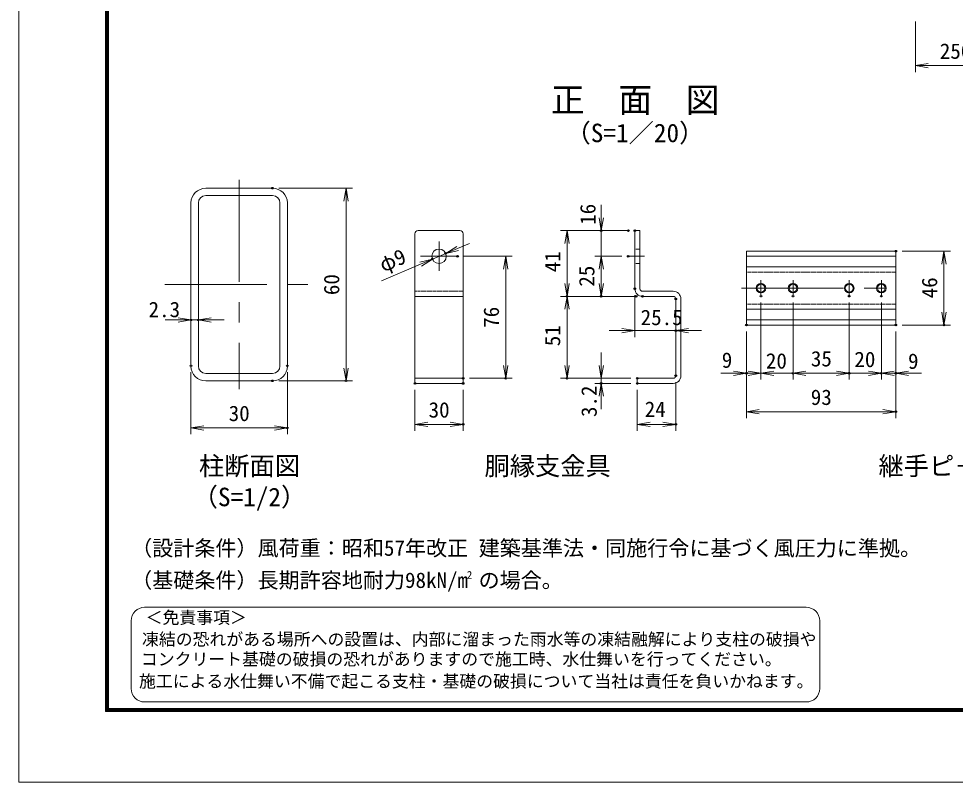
# Model space of a CAD drawing. Units: millimetres, scale not verified, with parts at other scales. Extents: x -4200 to 4200, y -2970 to 2970.
# Drawn here: x -4200 to -1284, y -2970 to -592 of the extents above; entities that cross this region are included whole.
import ezdxf
from ezdxf.enums import TextEntityAlignment as Align

# ---------------------------------------------------------------- set-up
doc = ezdxf.new("R2010")
doc.units = ezdxf.units.MM
doc.header["$LTSCALE"] = 10
doc.header["$PDMODE"] = 32
doc.header["$PDSIZE"] = 5
doc.linetypes.add('USER1', pattern=[50.8, 31.75, -6.35, 6.35, -6.35])
doc.linetypes.add('USER2', pattern=[0.375, 0.25, -0.125])
for name, color, linetype, lineweight in [('0-0_D-STR1', 1, 'Continuous', 18), ('0-1_D-BMK', 2, 'USER1', 13), ('0-5_D-STR3', 3, 'Continuous', 13), ('0-6_D-STR-DIM', 7, 'Continuous', 13), ('0-7_0', 7, 'Continuous', 18), ('0-9_D-TTL-TXT', 7, 'Continuous', 18), ('0-B_D-TTL', 7, 'Continuous', 18)]:
    doc.layers.add(name, color=color, linetype=linetype, lineweight=lineweight)
doc.layers.add('0-8_Defpoints', color=253, linetype='Continuous')
doc.styles.add('ＭＳ ゴシック', font='')
doc.styles.get('ＭＳ ゴシック').set_extended_font_data('MS Gothic')

# ---------------------------------------------------------------- blocks, each defined once
blk = doc.blocks.new('_Open')
at = {"layer": '0-7_0'}
blk.add_line((-10, 1.667), (0, 0), dxfattribs=at)
blk.add_lwpolyline([(-10, -1.667), (0, 0), (-10, 0)], dxfattribs=at)

msp = doc.modelspace()

# ---------------------------------------------------------------- linework, layer by layer
at = {"layer": '0-0_D-STR1'}
for p, q in [((-3617.46, -1120), (-3409.46, -1120)), ((-3663.46, -1166), (-3663.46, -1674)), ((-3640.46, -1166), (-3640.46, -1674)), ((-3617.46, -1143), (-3409.46, -1143)), ((-3386.46, -1166), (-3386.46, -1674)), ((-3363.46, -1166), (-3363.46, -1674)), ((-3617.46, -1697), (-3409.46, -1697)), ((-3617.46, -1720), (-3409.46, -1720))]:
    msp.add_line(p, q, dxfattribs=at)
for centre, radius, start, end in [((-3617.46, -1166), 46, 90, 180), ((-3409.46, -1166), 46, 0, 90), ((-3617.46, -1166), 23, 90, 180), ((-3409.46, -1166), 23, 0, 90), ((-3617.46, -1674), 46, 180, 270), ((-3617.46, -1674), 23, 180, 270), ((-3409.46, -1674), 23, 270, 0), ((-3409.46, -1674), 46, 270, 0)]:
    msp.add_arc(centre, radius, start, end, dxfattribs=at)
at = {"layer": '0-1_D-BMK'}
for p, q in [((-3513.46, -1094.01), (-3513.46, -1745.99)), ((-2891, -1286.46), (-2891, -1377.57)), ((-2833.5, -1332.02), (-2948.5, -1332.02)), ((-2302.16, -1332.02), (-2251.22, -1332.02)), ((-3744.46, -1420), (-3282.46, -1420)), ((-1888.96, -1406.23), (-1888.96, -1456.23)), ((-1788.96, -1406.23), (-1788.96, -1456.23)), ((-1613.96, -1406.23), (-1613.96, -1456.23)), ((-1513.96, -1406.23), (-1513.96, -1456.23)), ((-1948.96, -1431.23), (-1453.96, -1431.23))]:
    msp.add_line(p, q, dxfattribs=at)
at = {"layer": '0-5_D-STR3'}
for p, q in [((-2956, -1252.02), (-2826, -1252.02)), ((-2281.46, -1252.02), (-2281.46, -1433.02)), ((-2281.46, -1252.02), (-2265.46, -1252.02)), ((-2265.46, -1252.02), (-2265.46, -1433.02)), ((-2966, -1262.02), (-2966, -1728.02)), ((-2816, -1262.02), (-2816, -1728.02)), ((-1933.96, -1316.23), (-1933.96, -1546.23)), ((-1933.96, -1316.23), (-1468.96, -1316.23)), ((-1933.96, -1332.23), (-1468.96, -1332.23)), ((-1468.96, -1316.23), (-1468.96, -1546.23)), ((-1468.96, -1365.23), (-1933.96, -1365.23)), ((-2966, -1457.02), (-2816, -1457.02)), ((-2257.46, -1441.02), (-2161.96, -1441.02)), ((-2257.46, -1457.02), (-2161.96, -1457.02)), ((-2153.96, -1465.02), (-2153.96, -1704.02)), ((-2137.96, -1465.02), (-2137.96, -1704.02)), ((-1468.96, -1497.23), (-1933.96, -1497.23)), ((-1933.96, -1530.23), (-1468.96, -1530.23)), ((-1933.96, -1546.23), (-1468.96, -1546.23)), ((-2966, -1712.02), (-2816, -1712.02)), ((-2273.96, -1712.02), (-2161.96, -1712.02)), ((-2273.96, -1712.02), (-2273.96, -1728.02)), ((-2966, -1728.02), (-2816, -1728.02)), ((-2273.96, -1728.02), (-2161.96, -1728.02))]:
    msp.add_line(p, q, dxfattribs=at)
at = {"layer": '0-5_D-STR3', "linetype": 'USER2'}
for p, q in [((-2281.46, -1309.52), (-2265.46, -1309.52)), ((-2281.46, -1354.52), (-2265.46, -1354.52)), ((-1468.96, -1381.23), (-1933.96, -1381.23)), ((-2966, -1441.02), (-2816, -1441.02)), ((-1468.96, -1481.23), (-1933.96, -1481.23))]:
    msp.add_line(p, q, dxfattribs=at)
at = {"layer": '0-5_D-STR3'}
for centre, radius in [((-2891, -1332.02), 22.5), ((-1888.96, -1431.23), 15), ((-1888.96, -1431.23), 12.29), ((-1788.96, -1431.23), 15), ((-1788.96, -1431.23), 12.29), ((-1613.96, -1431.23), 15), ((-1613.96, -1431.23), 12.29), ((-1513.96, -1431.23), 15), ((-1513.96, -1431.23), 12.29)]:
    msp.add_circle(centre, radius, dxfattribs=at)
for centre, radius, start, end in [((-2956, -1262.02), 10, 90, 180), ((-2826, -1262.02), 10, 0, 90), ((-2257.46, -1433.02), 24, 180, 270), ((-2257.46, -1433.02), 8, 180, 270), ((-2161.96, -1465.02), 24, 0, 90), ((-2161.96, -1465.02), 8, 0, 90), ((-2161.96, -1704.02), 8, 270, 0), ((-2161.96, -1704.02), 24, 270, 0)]:
    msp.add_arc(centre, radius, start, end, dxfattribs=at)
at = {"layer": '0-6_D-STR-DIM'}
for p, q in [((-1407.93, -601.08), (-1407.93, -758.4)), ((-1407.93, -738.4), (-1157.93, -738.4)), ((-3389.46, -1120), (-3160.59, -1120)), ((-3180.59, -1120), (-3180.59, -1720)), ((-2386.2, -1212.02), (-2386.2, -1172.02)), ((-2321.46, -1252.02), (-2512.67, -1252.02)), ((-2492.67, -1252.02), (-2492.67, -1457.02)), ((-2301.46, -1252.02), (-2406.2, -1252.02)), ((-2386.2, -1332.02), (-2386.2, -1252.02)), ((-2833.49, -1307.54), (-2796.69, -1291.87)), ((-2911.7, -1340.83), (-2870.3, -1323.2)), ((-2813.5, -1332.02), (-2663.37, -1332.02)), ((-2683.37, -1332.02), (-2683.37, -1712.02)), ((-2322.16, -1332.02), (-2406.2, -1332.02)), ((-2322.16, -1332.02), (-2406.2, -1332.02)), ((-2386.2, -1332.02), (-2386.2, -1457.02)), ((-1448.96, -1316.23), (-1298.96, -1316.23)), ((-1318.96, -1316.23), (-1318.96, -1546.23)), ((-3069.86, -1408.16), (-2948.51, -1356.5)), ((-2386.2, -1372.02), (-2386.2, -1412.02)), ((-2277.46, -1457.02), (-2512.67, -1457.02)), ((-2297.46, -1457.02), (-2512.67, -1457.02)), ((-2492.67, -1457.02), (-2492.67, -1712.02)), ((-2277.46, -1457.02), (-2406.2, -1457.02)), ((-2281.46, -1453.02), (-2281.46, -1583.53)), ((-2153.96, -1485.02), (-2153.96, -1583.53)), ((-1888.96, -1476.23), (-1888.96, -1716.23)), ((-1888.96, -1476.23), (-1888.96, -1716.23)), ((-1788.96, -1476.23), (-1788.96, -1716.23)), ((-1788.96, -1476.23), (-1788.96, -1716.23)), ((-1613.96, -1476.23), (-1613.96, -1716.23)), ((-1613.96, -1476.23), (-1613.96, -1716.23)), ((-1513.96, -1476.23), (-1513.96, -1716.23)), ((-1513.96, -1476.23), (-1513.96, -1716.23)), ((-3703.46, -1530.38), (-3743.46, -1530.38)), ((-3640.46, -1530.38), (-3663.46, -1530.38)), ((-3600.46, -1530.38), (-3560.46, -1530.38)), ((-2321.46, -1563.53), (-2361.46, -1563.53)), ((-2281.46, -1563.53), (-2153.96, -1563.53)), ((-2113.96, -1563.53), (-2073.96, -1563.53)), ((-1933.96, -1566.23), (-1933.96, -1716.23)), ((-1933.96, -1566.23), (-1933.96, -1836.23)), ((-1468.96, -1566.23), (-1468.96, -1716.23)), ((-1468.96, -1566.23), (-1468.96, -1836.23)), ((-1448.96, -1546.23), (-1298.96, -1546.23)), ((-2386.2, -1672.02), (-2386.2, -1632.02)), ((-3663.46, -1693.2), (-3663.46, -1886.5)), ((-3389.46, -1720), (-3160.59, -1720)), ((-3363.46, -1693.2), (-3363.46, -1886.5)), ((-2796, -1712.02), (-2663.37, -1712.02)), ((-2293.96, -1712.02), (-2512.67, -1712.02)), ((-2293.96, -1712.02), (-2406.2, -1712.02)), ((-2386.2, -1712.02), (-2386.2, -1728.02)), ((-1973.96, -1696.23), (-2013.96, -1696.23)), ((-1928.96, -1696.23), (-1968.96, -1696.23)), ((-1888.96, -1696.23), (-1933.96, -1696.23)), ((-1888.96, -1696.23), (-1788.96, -1696.23)), ((-1848.96, -1696.23), (-1808.96, -1696.23)), ((-1788.96, -1696.23), (-1613.96, -1696.23)), ((-1748.96, -1696.23), (-1708.96, -1696.23)), ((-1653.96, -1696.23), (-1693.96, -1696.23)), ((-1613.96, -1696.23), (-1513.96, -1696.23)), ((-1553.96, -1696.23), (-1593.96, -1696.23)), ((-1513.96, -1696.23), (-1468.96, -1696.23)), ((-1473.96, -1696.23), (-1433.96, -1696.23)), ((-1428.96, -1696.23), (-1388.96, -1696.23)), ((-2966, -1748.02), (-2966, -1875.57)), ((-2816, -1748.02), (-2816, -1875.57)), ((-2293.96, -1728.02), (-2406.2, -1728.02)), ((-2273.96, -1748.02), (-2273.96, -1875.58)), ((-2153.96, -1724.02), (-2153.96, -1875.58)), ((-2386.2, -1768.02), (-2386.2, -1808.02)), ((-1933.96, -1816.23), (-1468.96, -1816.23)), ((-2966, -1855.57), (-2816, -1855.57)), ((-2273.96, -1855.58), (-2153.96, -1855.58)), ((-3663.46, -1866.5), (-3363.46, -1866.5))]:
    msp.add_line(p, q, dxfattribs=at)
at = {"layer": '0-8_Defpoints'}
for p in [(-3409.46, -1120), (-2386.2, -1252.02), (-2301.46, -1252.02), (-2281.46, -1252.02), (-2911.7, -1340.83), (-2870.3, -1323.2), (-2833.5, -1332.02), (-2302.16, -1332.02), (-1468.96, -1316.23), (-2492.67, -1457.02), (-2386.2, -1457.02), (-2281.46, -1433.02), (-2277.46, -1457.02), (-2257.46, -1457.02), (-1888.96, -1456.23), (-1788.96, -1456.23), (-1613.96, -1456.23), (-1513.96, -1456.23), (-2153.96, -1465.02), (-3663.46, -1530.38), (-3640.46, -1530.38), (-1933.96, -1546.23), (-1468.96, -1546.23), (-1468.96, -1546.23), (-1318.96, -1546.23), (-2153.96, -1563.53), (-3663.46, -1673.2), (-3363.46, -1673.2), (-3409.46, -1720), (-3180.59, -1720), (-2816, -1712.02), (-2683.37, -1712.02), (-2492.67, -1712.02), (-2273.96, -1712.02), (-2153.96, -1704.02), (-1933.96, -1696.23), (-1788.96, -1696.23), (-1613.96, -1696.23), (-1513.96, -1696.23), (-1468.96, -1696.23), (-2966, -1728.02), (-2816, -1728.02), (-2386.2, -1728.02), (-2273.96, -1728.02), (-2273.96, -1728.02), (-1468.96, -1816.23), (-3363.46, -1866.5), (-2816, -1855.57), (-2153.96, -1855.58)]:
    msp.add_point(p, dxfattribs=at)
at = {"layer": '0-9_D-TTL-TXT', "color": 2}
for p, q in [((-1748.04, -2425.23), (-3807.69, -2425.23)), ((-3849.8, -2467.34), (-3849.8, -2677.89)), ((-1705.93, -2677.89), (-1705.93, -2467.34)), ((-3807.69, -2720), (-1748.04, -2720))]:
    msp.add_line(p, q, dxfattribs=at)
for centre, start, end in [((-3807.69, -2467.34), 90, 180), ((-1748.04, -2467.34), 0, 90), ((-3807.69, -2677.89), 180, 270), ((-1748.04, -2677.89), 270, 0)]:
    msp.add_arc(centre, 42.11, start, end, dxfattribs=at)
at = {"layer": '0-B_D-TTL'}
for points in [[(-4199.8, -2970), (4200.2, -2970), (4200.2, 2970), (-4199.8, 2970)], [(-3929.8, 2750), (3930.2, 2750), (3930.2, -2750), (-3929.8, -2750)], [(-3927.3, 2747.5), (3927.7, 2747.5), (3927.7, -2747.5), (-3927.3, -2747.5)], [(-3924.8, 2745), (3925.2, 2745), (3925.2, -2745), (-3924.8, -2745)], [(-3922.3, 2742.5), (3922.7, 2742.5), (3922.7, -2742.5), (-3922.3, -2742.5)], [(-3919.8, 2740), (3920.2, 2740), (3920.2, -2740), (-3919.8, -2740)]]:
    msp.add_lwpolyline(points, close=True, dxfattribs=at)

# ---------------------------------------------------------------- block references
at = {"layer": '0-6_D-STR-DIM', "xscale": 4, "yscale": 4}
for p, rotation in [((-1407.93, -738.4), 180), ((-3180.59, -1120), 90), ((-2386.2, -1252.02), 270), ((-2492.67, -1252.02), 90), ((-2870.3, -1323.2), 203.06027), ((-2911.7, -1340.83), 23.06027), ((-2683.37, -1332.02), 90), ((-2386.2, -1332.02), 90), ((-2386.2, -1332.02), 90), ((-1318.96, -1316.23), 90), ((-2492.67, -1457.02), 270), ((-2386.2, -1457.02), 270), ((-2492.67, -1457.02), 90), ((-1318.96, -1546.23), 270), ((-3640.46, -1530.38), 180), ((-2153.96, -1563.53), 180), ((-3180.59, -1720), 270), ((-2683.37, -1712.02), 270), ((-2492.67, -1712.02), 270), ((-2386.2, -1712.02), 270), ((-1888.96, -1696.23), 180), ((-1788.96, -1696.23), 180), ((-1788.96, -1696.23), 180), ((-1513.96, -1696.23), 180), ((-1468.96, -1696.23), 180), ((-2386.2, -1728.02), 90), ((-1933.96, -1816.23), 180), ((-3663.46, -1866.5), 180), ((-2966, -1855.57), 180), ((-2273.96, -1855.58), 180)]:
    msp.add_blockref('_Open', p, dxfattribs=dict(at, rotation=rotation))
for p in [(-3663.46, -1530.38), (-2281.46, -1563.53), (-1933.96, -1696.23), (-1888.96, -1696.23), (-1613.96, -1696.23), (-1613.96, -1696.23), (-1513.96, -1696.23), (-1468.96, -1816.23), (-3363.46, -1866.5), (-2816, -1855.57), (-2153.96, -1855.58)]:
    msp.add_blockref('_Open', p, dxfattribs=at)

# ---------------------------------------------------------------- texts
at = {"layer": '0-6_D-STR-DIM', "style": 'ＭＳ ゴシック'}
for s, p in [('250', (-1331.94, -731.65)), ('2.3', (-3795.45, -1536.18)), ('25.5', (-2263.45, -1560.91)), ('9', (-2010.72, -1693.84)), ('35', (-1733.45, -1689.48)), ('20', (-1597.95, -1691.62)), ('20', (-1873.45, -1696.34)), ('9', (-1430.8, -1697.08)), ('93', (-1733.7, -1809.48)), ('30', (-3546.09, -1859.75)), ('30', (-2923.63, -1848.83)), ('24', (-2250.73, -1846.77))]:
    msp.add_text(s, height=48.09, dxfattribs=at).set_placement(p, align=Align.BOTTOM_LEFT)
for s, rotation, p in [('16', 90, (-2389.5, -1234.14)), ('φ9', 23.06, (-3058.97, -1396.19)), ('41', 90, (-2499.42, -1381.69)), ('25', 90, (-2392.95, -1426.63)), ('60', 90, (-3187.34, -1453.01)), ('46', 90, (-1325.71, -1462.96)), ('76', 90, (-2690.11, -1554.77)), ('51', 90, (-2499.42, -1612.08)), ('3.2', 90, (-2385.71, -1832.71))]:
    msp.add_text(s, height=48.09, rotation=rotation, dxfattribs=at).set_placement(p, align=Align.BOTTOM_LEFT)
at = {"layer": '0-9_D-TTL-TXT', "style": 'ＭＳ ゴシック'}
for s, height, p in [('正\u3000面\u3000図', 76.98, (-2542.82, -906.64)), ('（S=1／20）', 57.7, (-2497.34, -994.11)), ('柱断面図', 57.7, (-3638.72, -2031.1)), ('胴縁支金具', 57.7, (-2749.65, -2031.1)), ('継手ピ－ス', 57.7, (-1522.92, -2031.1)), ('（S=1/2）', 57.7, (-3658.21, -2127.74)), ('（設計条件）風荷重：昭和57年改正 建築基準法・同施行令に基づく風圧力に準拠。', 48.09, (-3849.8, -2279.25)), ('（基礎条件）長期許容地耐力98kN/m の場合。', 48.09, (-3849.8, -2379.25)), ('2', 24.05, (-2804.32, -2343.44)), ('＜免責事項＞ \u3000\u3000', 38.49, (-3804.56, -2487.7)), ('凍結の恐れがある場所への設置は、内部に溜まった雨水等の凍結融解により支柱の破損や', 38.49, (-3815.95, -2555.5)), ('コンクリート基礎の破損の恐れがありますので施工時、水仕舞いを行ってください。', 38.49, (-3819.42, -2617.33)), ('施工による水仕舞い不備で起こる支柱・基礎の破損について当社は責任を負いかねます。 ', 38.49, (-3825.3, -2685.97))]:
    msp.add_text(s, height=height, dxfattribs=at).set_placement(p, align=Align.BOTTOM_LEFT)

doc.saveas('drawing.dxf')
